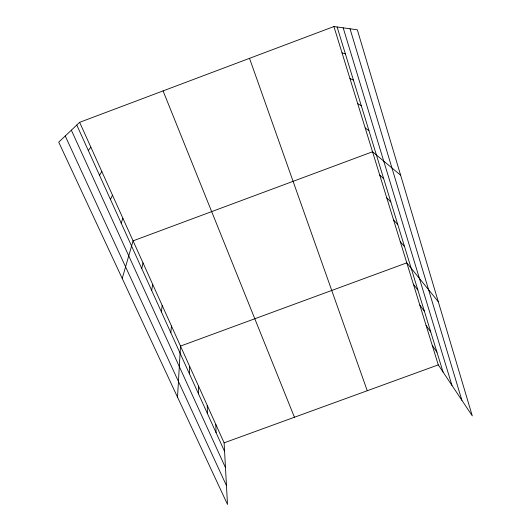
<?xml version="1.0" encoding="UTF-8"?>
<svg xmlns="http://www.w3.org/2000/svg" width="531" height="531" viewBox="0 0 531 531"><rect width="100%" height="100%" fill="white"/><g stroke="black" fill="none" stroke-linecap="round" stroke-linejoin="round"><path stroke-width="0.8" d="M198.508 393.883L198.541 386.103M189.408 373.784L189.627 366.324M177.527 397.175L180.507 346.086L406.799 262.852L438.287 301.694M170.836 332.771L171.453 325.994M161.371 311.856L162.187 305.444M151.674 290.444L152.709 284.41M141.744 268.513L143.005 262.885M122.223 278.463L133.075 240.855L372.536 151.773L400.633 175.217M121.154 223.04L122.907 218.287M110.475 199.457L112.486 195.169M99.529 175.276L101.813 171.486M88.299 150.479L90.867 147.213M79.65 122.322L58.722 142.155L227.5 504.45L224.115 442.841L79.65 122.322L333.913 26.55L357.336 29.802L472.278 415.859L438.274 364.877L333.913 26.55M224.115 442.841L438.274 364.877M342.024 52.854L345.382 53.916M349.936 78.508L353.44 80.154M357.655 103.532L361.292 105.735M365.189 127.944L368.952 130.679M379.718 175.044L383.714 178.761M386.727 197.764L390.823 201.939M393.571 219.96L397.772 224.567M400.261 241.651L404.556 246.669M413.383 284.198L417.857 289.992M419.822 305.053L424.375 311.212M426.108 325.443L430.741 331.955M432.261 345.382L436.96 352.219M65.24 135.982L226.465 485.626M71.353 130.188L225.483 467.672M76.783 125.044L224.593 451.489M163.077 90.901L294.446 417.24M249.524 58.337L367.26 390.73M337.119 26.995L443.046 372.032M343.192 27.838L451.967 385.413M350.035 28.787L461.884 400.274M215.778 424.342L216.09 432.719M207.256 405.438L207.402 413.523"/></g></svg>
